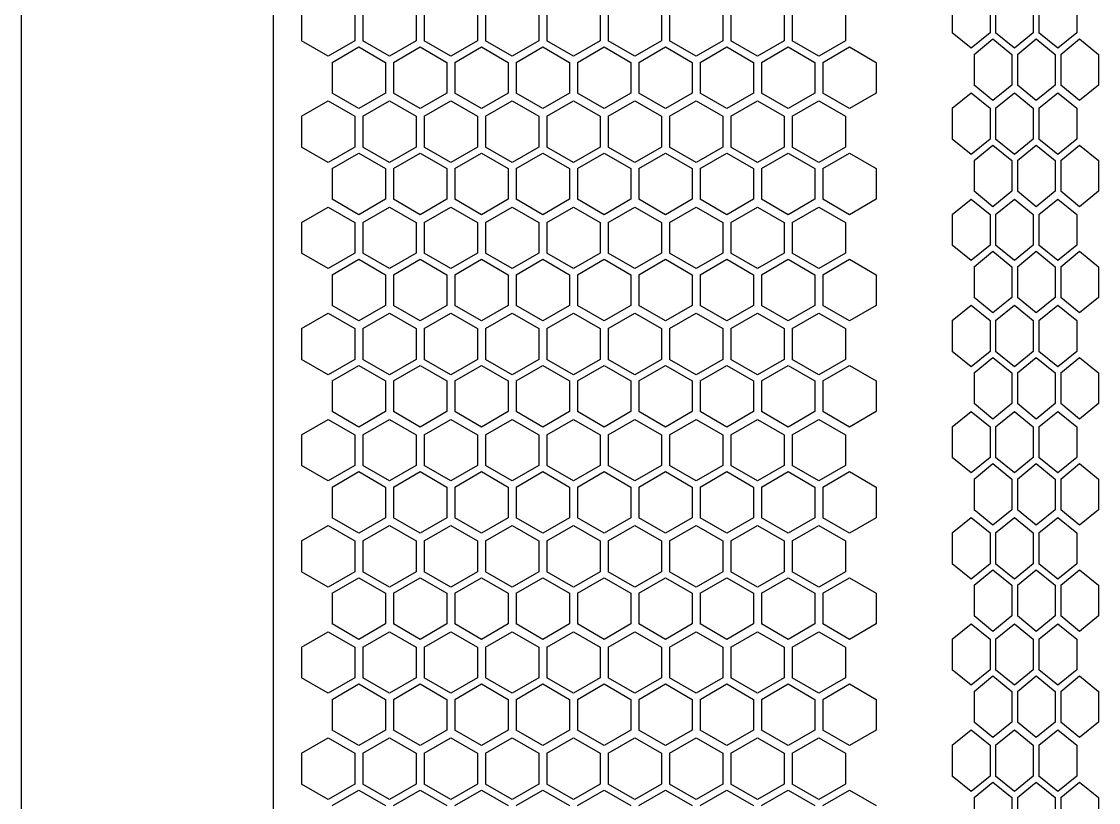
# Model space of a CAD drawing. Header units: millimetres. Extents: x 55614 to 110757, y -66981 to -47484.
# Drawn here: x 63122.6 to 63284.2, y -54863.2 to -54746.1 of the extents above; entities that cross this region are included whole.
import ezdxf

# ---------------------------------------------------------------- set-up
doc = ezdxf.new("R2010")
doc.units = ezdxf.units.MM
doc.layers.add('4215-0412-2_0', color=7, linetype='Continuous')
doc.layers.add('THICK', color=7, linetype='Continuous', lineweight=0)

# ---------------------------------------------------------------- blocks, each defined once
blk = doc.blocks.new('2-1725')
at = {"layer": '4215-0412-2_0', "color": 7, "linetype": 'Continuous'}
for p, q in [((-17926.32, -72057.27), (-17926.32, -71628.67)), ((-17964.12, -72054.27), (-17964.12, -71631.67)), ((-17824.47, -71822.9), (-17824.47, -71827.52)), ((-17818.81, -71822.9), (-17818.81, -71827.52)), ((-17817.97, -71822.9), (-17817.97, -71827.52)), ((-17812.31, -71822.9), (-17812.31, -71827.52)), ((-17811.46, -71822.9), (-17811.46, -71827.52)), ((-17805.8, -71822.9), (-17805.8, -71827.52)), ((-17922.11, -71824.1), (-17922.11, -71828.72)), ((-17914.11, -71824.1), (-17914.11, -71828.72)), ((-17912.91, -71824.1), (-17912.91, -71828.72)), ((-17904.91, -71824.1), (-17904.91, -71828.72)), ((-17903.71, -71824.1), (-17903.71, -71828.72)), ((-17895.71, -71824.1), (-17895.71, -71828.72)), ((-17894.51, -71824.1), (-17894.51, -71828.72)), ((-17886.51, -71824.1), (-17886.51, -71828.72)), ((-17885.31, -71824.1), (-17885.31, -71828.72)), ((-17877.31, -71824.1), (-17877.31, -71828.72)), ((-17876.11, -71824.1), (-17876.11, -71828.72)), ((-17868.11, -71824.1), (-17868.11, -71828.72)), ((-17866.91, -71824.1), (-17866.91, -71828.72)), ((-17858.91, -71824.1), (-17858.91, -71828.72)), ((-17857.71, -71824.1), (-17857.71, -71828.72)), ((-17849.71, -71824.1), (-17849.71, -71828.72)), ((-17848.51, -71824.1), (-17848.51, -71828.72)), ((-17840.51, -71824.1), (-17840.51, -71828.72)), ((-17821.64, -71829.83), (-17824.47, -71827.52)), ((-17818.81, -71827.52), (-17821.64, -71829.83)), ((-17821.21, -71830.74), (-17818.38, -71828.43)), ((-17818.38, -71828.43), (-17815.55, -71830.74)), ((-17815.14, -71829.83), (-17817.97, -71827.52)), ((-17812.31, -71827.52), (-17815.14, -71829.83)), ((-17814.7, -71830.74), (-17811.87, -71828.43)), ((-17811.87, -71828.43), (-17809.04, -71830.74)), ((-17808.63, -71829.83), (-17811.46, -71827.52)), ((-17805.8, -71827.52), (-17808.63, -71829.83)), ((-17808.19, -71830.74), (-17805.37, -71828.43)), ((-17805.37, -71828.43), (-17802.54, -71830.74)), ((-17918.11, -71831.03), (-17922.11, -71828.72)), ((-17914.11, -71828.72), (-17918.11, -71831.03)), ((-17917.49, -71831.94), (-17913.49, -71829.63)), ((-17913.49, -71829.63), (-17909.49, -71831.94)), ((-17908.91, -71831.03), (-17912.91, -71828.72)), ((-17904.91, -71828.72), (-17908.91, -71831.03)), ((-17908.29, -71831.94), (-17904.29, -71829.63)), ((-17904.29, -71829.63), (-17900.29, -71831.94)), ((-17899.71, -71831.03), (-17903.71, -71828.72)), ((-17895.71, -71828.72), (-17899.71, -71831.03)), ((-17899.09, -71831.94), (-17895.09, -71829.63)), ((-17895.09, -71829.63), (-17891.09, -71831.94)), ((-17890.51, -71831.03), (-17894.51, -71828.72)), ((-17886.51, -71828.72), (-17890.51, -71831.03)), ((-17889.89, -71831.94), (-17885.89, -71829.63)), ((-17885.89, -71829.63), (-17881.89, -71831.94)), ((-17881.31, -71831.03), (-17885.31, -71828.72)), ((-17877.31, -71828.72), (-17881.31, -71831.03)), ((-17880.69, -71831.94), (-17876.69, -71829.63)), ((-17876.69, -71829.63), (-17872.69, -71831.94)), ((-17872.11, -71831.03), (-17876.11, -71828.72)), ((-17868.11, -71828.72), (-17872.11, -71831.03)), ((-17871.49, -71831.94), (-17867.49, -71829.63)), ((-17867.49, -71829.63), (-17863.49, -71831.94)), ((-17862.91, -71831.03), (-17866.91, -71828.72)), ((-17858.91, -71828.72), (-17862.91, -71831.03)), ((-17862.29, -71831.94), (-17858.29, -71829.63)), ((-17858.29, -71829.63), (-17854.29, -71831.94)), ((-17853.71, -71831.03), (-17857.71, -71828.72)), ((-17849.71, -71828.72), (-17853.71, -71831.03)), ((-17853.09, -71831.94), (-17849.09, -71829.63)), ((-17849.09, -71829.63), (-17845.09, -71831.94)), ((-17844.51, -71831.03), (-17848.51, -71828.72)), ((-17840.51, -71828.72), (-17844.51, -71831.03)), ((-17843.89, -71831.94), (-17839.89, -71829.63)), ((-17839.89, -71829.63), (-17835.89, -71831.94)), ((-17821.21, -71830.74), (-17821.21, -71835.36)), ((-17815.55, -71830.74), (-17815.55, -71835.36)), ((-17814.7, -71830.74), (-17814.7, -71835.36)), ((-17809.04, -71830.74), (-17809.04, -71835.36)), ((-17808.19, -71830.74), (-17808.19, -71835.36)), ((-17802.54, -71830.74), (-17802.54, -71835.36)), ((-17917.49, -71831.94), (-17917.49, -71836.56)), ((-17909.49, -71831.94), (-17909.49, -71836.56)), ((-17908.29, -71831.94), (-17908.29, -71836.56)), ((-17900.29, -71831.94), (-17900.29, -71836.56)), ((-17899.09, -71831.94), (-17899.09, -71836.56)), ((-17891.09, -71831.94), (-17891.09, -71836.56)), ((-17889.89, -71831.94), (-17889.89, -71836.56)), ((-17881.89, -71831.94), (-17881.89, -71836.56)), ((-17880.69, -71831.94), (-17880.69, -71836.56)), ((-17872.69, -71831.94), (-17872.69, -71836.56)), ((-17871.49, -71831.94), (-17871.49, -71836.56)), ((-17863.49, -71831.94), (-17863.49, -71836.56)), ((-17862.29, -71831.94), (-17862.29, -71836.56)), ((-17854.29, -71831.94), (-17854.29, -71836.56)), ((-17853.09, -71831.94), (-17853.09, -71836.56)), ((-17845.09, -71831.94), (-17845.09, -71836.56)), ((-17843.89, -71831.94), (-17843.89, -71836.56)), ((-17835.89, -71831.94), (-17835.89, -71836.56)), ((-17913.49, -71838.87), (-17917.49, -71836.56)), ((-17909.49, -71836.56), (-17913.49, -71838.87)), ((-17904.29, -71838.87), (-17908.29, -71836.56)), ((-17900.29, -71836.56), (-17904.29, -71838.87)), ((-17895.09, -71838.87), (-17899.09, -71836.56)), ((-17891.09, -71836.56), (-17895.09, -71838.87)), ((-17885.89, -71838.87), (-17889.89, -71836.56)), ((-17881.89, -71836.56), (-17885.89, -71838.87)), ((-17876.69, -71838.87), (-17880.69, -71836.56)), ((-17872.69, -71836.56), (-17876.69, -71838.87)), ((-17867.49, -71838.87), (-17871.49, -71836.56)), ((-17863.49, -71836.56), (-17867.49, -71838.87)), ((-17858.29, -71838.87), (-17862.29, -71836.56)), ((-17854.29, -71836.56), (-17858.29, -71838.87)), ((-17849.09, -71838.87), (-17853.09, -71836.56)), ((-17845.09, -71836.56), (-17849.09, -71838.87)), ((-17839.89, -71838.87), (-17843.89, -71836.56)), ((-17835.89, -71836.56), (-17839.89, -71838.87)), ((-17824.47, -71838.83), (-17821.64, -71836.52)), ((-17821.64, -71836.52), (-17818.81, -71838.83)), ((-17818.38, -71837.67), (-17821.21, -71835.36)), ((-17815.55, -71835.36), (-17818.38, -71837.67)), ((-17817.97, -71838.83), (-17815.14, -71836.52)), ((-17815.14, -71836.52), (-17812.31, -71838.83)), ((-17811.87, -71837.67), (-17814.7, -71835.36)), ((-17809.04, -71835.36), (-17811.87, -71837.67)), ((-17811.46, -71838.83), (-17808.63, -71836.52)), ((-17808.63, -71836.52), (-17805.8, -71838.83)), ((-17805.37, -71837.67), (-17808.19, -71835.36)), ((-17802.54, -71835.36), (-17805.37, -71837.67)), ((-17922.11, -71840.03), (-17918.11, -71837.72)), ((-17918.11, -71837.72), (-17914.11, -71840.03)), ((-17912.91, -71840.03), (-17908.91, -71837.72)), ((-17908.91, -71837.72), (-17904.91, -71840.03)), ((-17903.71, -71840.03), (-17899.71, -71837.72)), ((-17899.71, -71837.72), (-17895.71, -71840.03)), ((-17894.51, -71840.03), (-17890.51, -71837.72)), ((-17890.51, -71837.72), (-17886.51, -71840.03)), ((-17885.31, -71840.03), (-17881.31, -71837.72)), ((-17881.31, -71837.72), (-17877.31, -71840.03)), ((-17876.11, -71840.03), (-17872.11, -71837.72)), ((-17872.11, -71837.72), (-17868.11, -71840.03)), ((-17866.91, -71840.03), (-17862.91, -71837.72)), ((-17862.91, -71837.72), (-17858.91, -71840.03)), ((-17857.71, -71840.03), (-17853.71, -71837.72)), ((-17853.71, -71837.72), (-17849.71, -71840.03)), ((-17848.51, -71840.03), (-17844.51, -71837.72)), ((-17844.51, -71837.72), (-17840.51, -71840.03)), ((-17824.47, -71838.83), (-17824.47, -71843.45)), ((-17818.81, -71838.83), (-17818.81, -71843.45)), ((-17817.97, -71838.83), (-17817.97, -71843.45)), ((-17812.31, -71838.83), (-17812.31, -71843.45)), ((-17811.46, -71838.83), (-17811.46, -71843.45)), ((-17805.8, -71838.83), (-17805.8, -71843.45)), ((-17922.11, -71840.03), (-17922.11, -71844.65)), ((-17914.11, -71840.03), (-17914.11, -71844.65)), ((-17912.91, -71840.03), (-17912.91, -71844.65)), ((-17904.91, -71840.03), (-17904.91, -71844.65)), ((-17903.71, -71840.03), (-17903.71, -71844.65)), ((-17895.71, -71840.03), (-17895.71, -71844.65)), ((-17894.51, -71840.03), (-17894.51, -71844.65)), ((-17886.51, -71840.03), (-17886.51, -71844.65)), ((-17885.31, -71840.03), (-17885.31, -71844.65)), ((-17877.31, -71840.03), (-17877.31, -71844.65)), ((-17876.11, -71840.03), (-17876.11, -71844.65)), ((-17868.11, -71840.03), (-17868.11, -71844.65)), ((-17866.91, -71840.03), (-17866.91, -71844.65)), ((-17858.91, -71840.03), (-17858.91, -71844.65)), ((-17857.71, -71840.03), (-17857.71, -71844.65)), ((-17849.71, -71840.03), (-17849.71, -71844.65)), ((-17848.51, -71840.03), (-17848.51, -71844.65)), ((-17840.51, -71840.03), (-17840.51, -71844.65)), ((-17918.11, -71846.96), (-17922.11, -71844.65)), ((-17914.11, -71844.65), (-17918.11, -71846.96)), ((-17908.91, -71846.96), (-17912.91, -71844.65)), ((-17904.91, -71844.65), (-17908.91, -71846.96)), ((-17899.71, -71846.96), (-17903.71, -71844.65)), ((-17895.71, -71844.65), (-17899.71, -71846.96)), ((-17890.51, -71846.96), (-17894.51, -71844.65)), ((-17886.51, -71844.65), (-17890.51, -71846.96)), ((-17881.31, -71846.96), (-17885.31, -71844.65)), ((-17877.31, -71844.65), (-17881.31, -71846.96)), ((-17872.11, -71846.96), (-17876.11, -71844.65)), ((-17868.11, -71844.65), (-17872.11, -71846.96)), ((-17862.91, -71846.96), (-17866.91, -71844.65)), ((-17858.91, -71844.65), (-17862.91, -71846.96)), ((-17853.71, -71846.96), (-17857.71, -71844.65)), ((-17849.71, -71844.65), (-17853.71, -71846.96)), ((-17844.51, -71846.96), (-17848.51, -71844.65)), ((-17840.51, -71844.65), (-17844.51, -71846.96)), ((-17821.64, -71845.76), (-17824.47, -71843.45)), ((-17818.81, -71843.45), (-17821.64, -71845.76)), ((-17821.21, -71846.67), (-17818.38, -71844.36)), ((-17818.38, -71844.36), (-17815.55, -71846.67)), ((-17815.14, -71845.76), (-17817.97, -71843.45)), ((-17812.31, -71843.45), (-17815.14, -71845.76)), ((-17814.7, -71846.67), (-17811.87, -71844.36)), ((-17811.87, -71844.36), (-17809.04, -71846.67)), ((-17808.63, -71845.76), (-17811.46, -71843.45)), ((-17805.8, -71843.45), (-17808.63, -71845.76)), ((-17808.19, -71846.67), (-17805.37, -71844.36)), ((-17805.37, -71844.36), (-17802.54, -71846.67)), ((-17917.49, -71847.87), (-17913.49, -71845.56)), ((-17913.49, -71845.56), (-17909.49, -71847.87)), ((-17908.29, -71847.87), (-17904.29, -71845.56)), ((-17904.29, -71845.56), (-17900.29, -71847.87)), ((-17899.09, -71847.87), (-17895.09, -71845.56)), ((-17895.09, -71845.56), (-17891.09, -71847.87)), ((-17889.89, -71847.87), (-17885.89, -71845.56)), ((-17885.89, -71845.56), (-17881.89, -71847.87)), ((-17880.69, -71847.87), (-17876.69, -71845.56)), ((-17876.69, -71845.56), (-17872.69, -71847.87)), ((-17871.49, -71847.87), (-17867.49, -71845.56)), ((-17867.49, -71845.56), (-17863.49, -71847.87)), ((-17862.29, -71847.87), (-17858.29, -71845.56)), ((-17858.29, -71845.56), (-17854.29, -71847.87)), ((-17853.09, -71847.87), (-17849.09, -71845.56)), ((-17849.09, -71845.56), (-17845.09, -71847.87)), ((-17843.89, -71847.87), (-17839.89, -71845.56)), ((-17839.89, -71845.56), (-17835.89, -71847.87)), ((-17917.49, -71847.87), (-17917.49, -71852.49)), ((-17909.49, -71847.87), (-17909.49, -71852.49)), ((-17908.29, -71847.87), (-17908.29, -71852.49)), ((-17900.29, -71847.87), (-17900.29, -71852.49)), ((-17899.09, -71847.87), (-17899.09, -71852.49)), ((-17891.09, -71847.87), (-17891.09, -71852.49)), ((-17889.89, -71847.87), (-17889.89, -71852.49)), ((-17881.89, -71847.87), (-17881.89, -71852.49)), ((-17880.69, -71847.87), (-17880.69, -71852.49)), ((-17872.69, -71847.87), (-17872.69, -71852.49)), ((-17871.49, -71847.87), (-17871.49, -71852.49)), ((-17863.49, -71847.87), (-17863.49, -71852.49)), ((-17862.29, -71847.87), (-17862.29, -71852.49)), ((-17854.29, -71847.87), (-17854.29, -71852.49)), ((-17853.09, -71847.87), (-17853.09, -71852.49)), ((-17845.09, -71847.87), (-17845.09, -71852.49)), ((-17843.89, -71847.87), (-17843.89, -71852.49)), ((-17835.89, -71847.87), (-17835.89, -71852.49)), ((-17821.21, -71846.67), (-17821.21, -71851.29)), ((-17815.55, -71846.67), (-17815.55, -71851.29)), ((-17814.7, -71846.67), (-17814.7, -71851.29)), ((-17809.04, -71846.67), (-17809.04, -71851.29)), ((-17808.19, -71846.67), (-17808.19, -71851.29)), ((-17802.54, -71846.67), (-17802.54, -71851.29)), ((-17913.49, -71854.8), (-17917.49, -71852.49)), ((-17909.49, -71852.49), (-17913.49, -71854.8)), ((-17904.29, -71854.8), (-17908.29, -71852.49)), ((-17900.29, -71852.49), (-17904.29, -71854.8)), ((-17895.09, -71854.8), (-17899.09, -71852.49)), ((-17891.09, -71852.49), (-17895.09, -71854.8)), ((-17885.89, -71854.8), (-17889.89, -71852.49)), ((-17881.89, -71852.49), (-17885.89, -71854.8)), ((-17876.69, -71854.8), (-17880.69, -71852.49)), ((-17872.69, -71852.49), (-17876.69, -71854.8)), ((-17867.49, -71854.8), (-17871.49, -71852.49)), ((-17863.49, -71852.49), (-17867.49, -71854.8)), ((-17858.29, -71854.8), (-17862.29, -71852.49)), ((-17854.29, -71852.49), (-17858.29, -71854.8)), ((-17849.09, -71854.8), (-17853.09, -71852.49)), ((-17845.09, -71852.49), (-17849.09, -71854.8)), ((-17839.89, -71854.8), (-17843.89, -71852.49)), ((-17835.89, -71852.49), (-17839.89, -71854.8)), ((-17824.47, -71854.76), (-17821.64, -71852.45)), ((-17821.64, -71852.45), (-17818.81, -71854.76)), ((-17818.38, -71853.6), (-17821.21, -71851.29)), ((-17815.55, -71851.29), (-17818.38, -71853.6)), ((-17817.97, -71854.76), (-17815.14, -71852.45)), ((-17815.14, -71852.45), (-17812.31, -71854.76)), ((-17811.87, -71853.6), (-17814.7, -71851.29)), ((-17809.04, -71851.29), (-17811.87, -71853.6)), ((-17811.46, -71854.76), (-17808.63, -71852.45)), ((-17808.63, -71852.45), (-17805.8, -71854.76)), ((-17805.37, -71853.6), (-17808.19, -71851.29)), ((-17802.54, -71851.29), (-17805.37, -71853.6)), ((-17922.11, -71855.96), (-17918.11, -71853.65)), ((-17918.11, -71853.65), (-17914.11, -71855.96)), ((-17912.91, -71855.96), (-17908.91, -71853.65)), ((-17908.91, -71853.65), (-17904.91, -71855.96)), ((-17903.71, -71855.96), (-17899.71, -71853.65)), ((-17899.71, -71853.65), (-17895.71, -71855.96)), ((-17894.51, -71855.96), (-17890.51, -71853.65)), ((-17890.51, -71853.65), (-17886.51, -71855.96)), ((-17885.31, -71855.96), (-17881.31, -71853.65)), ((-17881.31, -71853.65), (-17877.31, -71855.96)), ((-17876.11, -71855.96), (-17872.11, -71853.65)), ((-17872.11, -71853.65), (-17868.11, -71855.96)), ((-17866.91, -71855.96), (-17862.91, -71853.65)), ((-17862.91, -71853.65), (-17858.91, -71855.96)), ((-17857.71, -71855.96), (-17853.71, -71853.65)), ((-17853.71, -71853.65), (-17849.71, -71855.96)), ((-17848.51, -71855.96), (-17844.51, -71853.65)), ((-17844.51, -71853.65), (-17840.51, -71855.96)), ((-17922.11, -71855.96), (-17922.11, -71860.58)), ((-17914.11, -71855.96), (-17914.11, -71860.58)), ((-17912.91, -71855.96), (-17912.91, -71860.58)), ((-17904.91, -71855.96), (-17904.91, -71860.58)), ((-17903.71, -71855.96), (-17903.71, -71860.58)), ((-17895.71, -71855.96), (-17895.71, -71860.58)), ((-17894.51, -71855.96), (-17894.51, -71860.58)), ((-17886.51, -71855.96), (-17886.51, -71860.58)), ((-17885.31, -71855.96), (-17885.31, -71860.58)), ((-17877.31, -71855.96), (-17877.31, -71860.58)), ((-17876.11, -71855.96), (-17876.11, -71860.58)), ((-17868.11, -71855.96), (-17868.11, -71860.58)), ((-17866.91, -71855.96), (-17866.91, -71860.58)), ((-17858.91, -71855.96), (-17858.91, -71860.58)), ((-17857.71, -71855.96), (-17857.71, -71860.58)), ((-17849.71, -71855.96), (-17849.71, -71860.58)), ((-17848.51, -71855.96), (-17848.51, -71860.58)), ((-17840.51, -71855.96), (-17840.51, -71860.58)), ((-17824.47, -71854.76), (-17824.47, -71859.38)), ((-17818.81, -71854.76), (-17818.81, -71859.38)), ((-17817.97, -71854.76), (-17817.97, -71859.38)), ((-17812.31, -71854.76), (-17812.31, -71859.38)), ((-17811.46, -71854.76), (-17811.46, -71859.38)), ((-17805.8, -71854.76), (-17805.8, -71859.38)), ((-17918.11, -71862.89), (-17922.11, -71860.58)), ((-17914.11, -71860.58), (-17918.11, -71862.89)), ((-17908.91, -71862.89), (-17912.91, -71860.58)), ((-17904.91, -71860.58), (-17908.91, -71862.89)), ((-17899.71, -71862.89), (-17903.71, -71860.58)), ((-17895.71, -71860.58), (-17899.71, -71862.89)), ((-17890.51, -71862.89), (-17894.51, -71860.58)), ((-17886.51, -71860.58), (-17890.51, -71862.89)), ((-17881.31, -71862.89), (-17885.31, -71860.58)), ((-17877.31, -71860.58), (-17881.31, -71862.89)), ((-17872.11, -71862.89), (-17876.11, -71860.58)), ((-17868.11, -71860.58), (-17872.11, -71862.89)), ((-17862.91, -71862.89), (-17866.91, -71860.58)), ((-17858.91, -71860.58), (-17862.91, -71862.89)), ((-17853.71, -71862.89), (-17857.71, -71860.58)), ((-17849.71, -71860.58), (-17853.71, -71862.89)), ((-17844.51, -71862.89), (-17848.51, -71860.58)), ((-17840.51, -71860.58), (-17844.51, -71862.89)), ((-17821.64, -71861.69), (-17824.47, -71859.38)), ((-17818.81, -71859.38), (-17821.64, -71861.69)), ((-17821.21, -71862.6), (-17818.38, -71860.29)), ((-17818.38, -71860.29), (-17815.55, -71862.6)), ((-17815.14, -71861.69), (-17817.97, -71859.38)), ((-17812.31, -71859.38), (-17815.14, -71861.69)), ((-17814.7, -71862.6), (-17811.87, -71860.29)), ((-17811.87, -71860.29), (-17809.04, -71862.6)), ((-17808.63, -71861.69), (-17811.46, -71859.38)), ((-17805.8, -71859.38), (-17808.63, -71861.69)), ((-17808.19, -71862.6), (-17805.37, -71860.29)), ((-17805.37, -71860.29), (-17802.54, -71862.6)), ((-17917.49, -71863.8), (-17913.49, -71861.49)), ((-17913.49, -71861.49), (-17909.49, -71863.8)), ((-17908.29, -71863.8), (-17904.29, -71861.49)), ((-17904.29, -71861.49), (-17900.29, -71863.8)), ((-17899.09, -71863.8), (-17895.09, -71861.49)), ((-17895.09, -71861.49), (-17891.09, -71863.8)), ((-17889.89, -71863.8), (-17885.89, -71861.49)), ((-17885.89, -71861.49), (-17881.89, -71863.8)), ((-17880.69, -71863.8), (-17876.69, -71861.49)), ((-17876.69, -71861.49), (-17872.69, -71863.8)), ((-17871.49, -71863.8), (-17867.49, -71861.49)), ((-17867.49, -71861.49), (-17863.49, -71863.8)), ((-17862.29, -71863.8), (-17858.29, -71861.49)), ((-17858.29, -71861.49), (-17854.29, -71863.8)), ((-17853.09, -71863.8), (-17849.09, -71861.49)), ((-17849.09, -71861.49), (-17845.09, -71863.8)), ((-17843.89, -71863.8), (-17839.89, -71861.49)), ((-17839.89, -71861.49), (-17835.89, -71863.8)), ((-17917.49, -71863.8), (-17917.49, -71868.42)), ((-17909.49, -71863.8), (-17909.49, -71868.42)), ((-17908.29, -71863.8), (-17908.29, -71868.42)), ((-17900.29, -71863.8), (-17900.29, -71868.42)), ((-17899.09, -71863.8), (-17899.09, -71868.42)), ((-17891.09, -71863.8), (-17891.09, -71868.42)), ((-17889.89, -71863.8), (-17889.89, -71868.42)), ((-17881.89, -71863.8), (-17881.89, -71868.42)), ((-17880.69, -71863.8), (-17880.69, -71868.42)), ((-17872.69, -71863.8), (-17872.69, -71868.42)), ((-17871.49, -71863.8), (-17871.49, -71868.42)), ((-17863.49, -71863.8), (-17863.49, -71868.42)), ((-17862.29, -71863.8), (-17862.29, -71868.42)), ((-17854.29, -71863.8), (-17854.29, -71868.42)), ((-17853.09, -71863.8), (-17853.09, -71868.42)), ((-17845.09, -71863.8), (-17845.09, -71868.42)), ((-17843.89, -71863.8), (-17843.89, -71868.42)), ((-17835.89, -71863.8), (-17835.89, -71868.42)), ((-17821.21, -71862.6), (-17821.21, -71867.22)), ((-17815.55, -71862.6), (-17815.55, -71867.22)), ((-17814.7, -71862.6), (-17814.7, -71867.22)), ((-17809.04, -71862.6), (-17809.04, -71867.22)), ((-17808.19, -71862.6), (-17808.19, -71867.22)), ((-17802.54, -71862.6), (-17802.54, -71867.22)), ((-17818.38, -71869.53), (-17821.21, -71867.22)), ((-17815.55, -71867.22), (-17818.38, -71869.53)), ((-17811.87, -71869.53), (-17814.7, -71867.22)), ((-17809.04, -71867.22), (-17811.87, -71869.53)), ((-17805.37, -71869.53), (-17808.19, -71867.22)), ((-17802.54, -71867.22), (-17805.37, -71869.53)), ((-17913.49, -71870.73), (-17917.49, -71868.42)), ((-17909.49, -71868.42), (-17913.49, -71870.73)), ((-17904.29, -71870.73), (-17908.29, -71868.42)), ((-17900.29, -71868.42), (-17904.29, -71870.73)), ((-17895.09, -71870.73), (-17899.09, -71868.42)), ((-17891.09, -71868.42), (-17895.09, -71870.73)), ((-17885.89, -71870.73), (-17889.89, -71868.42)), ((-17881.89, -71868.42), (-17885.89, -71870.73)), ((-17876.69, -71870.73), (-17880.69, -71868.42)), ((-17872.69, -71868.42), (-17876.69, -71870.73)), ((-17867.49, -71870.73), (-17871.49, -71868.42)), ((-17863.49, -71868.42), (-17867.49, -71870.73)), ((-17858.29, -71870.73), (-17862.29, -71868.42)), ((-17854.29, -71868.42), (-17858.29, -71870.73)), ((-17849.09, -71870.73), (-17853.09, -71868.42)), ((-17845.09, -71868.42), (-17849.09, -71870.73)), ((-17839.89, -71870.73), (-17843.89, -71868.42)), ((-17835.89, -71868.42), (-17839.89, -71870.73)), ((-17824.47, -71870.69), (-17821.64, -71868.38)), ((-17821.64, -71868.38), (-17818.81, -71870.69)), ((-17817.97, -71870.69), (-17815.14, -71868.38)), ((-17815.14, -71868.38), (-17812.31, -71870.69)), ((-17811.46, -71870.69), (-17808.63, -71868.38)), ((-17808.63, -71868.38), (-17805.8, -71870.69)), ((-17922.11, -71871.89), (-17918.11, -71869.58)), ((-17918.11, -71869.58), (-17914.11, -71871.89)), ((-17912.91, -71871.89), (-17908.91, -71869.58)), ((-17908.91, -71869.58), (-17904.91, -71871.89)), ((-17903.71, -71871.89), (-17899.71, -71869.58)), ((-17899.71, -71869.58), (-17895.71, -71871.89)), ((-17894.51, -71871.89), (-17890.51, -71869.58)), ((-17890.51, -71869.58), (-17886.51, -71871.89)), ((-17885.31, -71871.89), (-17881.31, -71869.58)), ((-17881.31, -71869.58), (-17877.31, -71871.89)), ((-17876.11, -71871.89), (-17872.11, -71869.58)), ((-17872.11, -71869.58), (-17868.11, -71871.89)), ((-17866.91, -71871.89), (-17862.91, -71869.58)), ((-17862.91, -71869.58), (-17858.91, -71871.89)), ((-17857.71, -71871.89), (-17853.71, -71869.58)), ((-17853.71, -71869.58), (-17849.71, -71871.89)), ((-17848.51, -71871.89), (-17844.51, -71869.58)), ((-17844.51, -71869.58), (-17840.51, -71871.89)), ((-17922.11, -71871.89), (-17922.11, -71876.51)), ((-17914.11, -71871.89), (-17914.11, -71876.51)), ((-17912.91, -71871.89), (-17912.91, -71876.51)), ((-17904.91, -71871.89), (-17904.91, -71876.51)), ((-17903.71, -71871.89), (-17903.71, -71876.51)), ((-17895.71, -71871.89), (-17895.71, -71876.51)), ((-17894.51, -71871.89), (-17894.51, -71876.51)), ((-17886.51, -71871.89), (-17886.51, -71876.51)), ((-17885.31, -71871.89), (-17885.31, -71876.51)), ((-17877.31, -71871.89), (-17877.31, -71876.51)), ((-17876.11, -71871.89), (-17876.11, -71876.51)), ((-17868.11, -71871.89), (-17868.11, -71876.51)), ((-17866.91, -71871.89), (-17866.91, -71876.51)), ((-17858.91, -71871.89), (-17858.91, -71876.51)), ((-17857.71, -71871.89), (-17857.71, -71876.51)), ((-17849.71, -71871.89), (-17849.71, -71876.51)), ((-17848.51, -71871.89), (-17848.51, -71876.51)), ((-17840.51, -71871.89), (-17840.51, -71876.51)), ((-17824.47, -71870.69), (-17824.47, -71875.31)), ((-17818.81, -71870.69), (-17818.81, -71875.31)), ((-17817.97, -71870.69), (-17817.97, -71875.31)), ((-17812.31, -71870.69), (-17812.31, -71875.31)), ((-17811.46, -71870.69), (-17811.46, -71875.31)), ((-17805.8, -71870.69), (-17805.8, -71875.31)), ((-17821.64, -71877.62), (-17824.47, -71875.31)), ((-17818.81, -71875.31), (-17821.64, -71877.62)), ((-17815.14, -71877.62), (-17817.97, -71875.31)), ((-17812.31, -71875.31), (-17815.14, -71877.62)), ((-17808.63, -71877.62), (-17811.46, -71875.31)), ((-17805.8, -71875.31), (-17808.63, -71877.62)), ((-17918.11, -71878.82), (-17922.11, -71876.51)), ((-17914.11, -71876.51), (-17918.11, -71878.82)), ((-17908.91, -71878.82), (-17912.91, -71876.51)), ((-17904.91, -71876.51), (-17908.91, -71878.82)), ((-17899.71, -71878.82), (-17903.71, -71876.51)), ((-17895.71, -71876.51), (-17899.71, -71878.82)), ((-17890.51, -71878.82), (-17894.51, -71876.51)), ((-17886.51, -71876.51), (-17890.51, -71878.82)), ((-17881.31, -71878.82), (-17885.31, -71876.51)), ((-17877.31, -71876.51), (-17881.31, -71878.82)), ((-17872.11, -71878.82), (-17876.11, -71876.51)), ((-17868.11, -71876.51), (-17872.11, -71878.82)), ((-17862.91, -71878.82), (-17866.91, -71876.51)), ((-17858.91, -71876.51), (-17862.91, -71878.82)), ((-17853.71, -71878.82), (-17857.71, -71876.51)), ((-17849.71, -71876.51), (-17853.71, -71878.82)), ((-17844.51, -71878.82), (-17848.51, -71876.51)), ((-17840.51, -71876.51), (-17844.51, -71878.82)), ((-17821.21, -71878.53), (-17818.38, -71876.22)), ((-17818.38, -71876.22), (-17815.55, -71878.53)), ((-17814.7, -71878.53), (-17811.87, -71876.22)), ((-17811.87, -71876.22), (-17809.04, -71878.53)), ((-17808.19, -71878.53), (-17805.37, -71876.22)), ((-17805.37, -71876.22), (-17802.54, -71878.53)), ((-17917.49, -71879.73), (-17913.49, -71877.42)), ((-17913.49, -71877.42), (-17909.49, -71879.73)), ((-17908.29, -71879.73), (-17904.29, -71877.42)), ((-17904.29, -71877.42), (-17900.29, -71879.73)), ((-17899.09, -71879.73), (-17895.09, -71877.42)), ((-17895.09, -71877.42), (-17891.09, -71879.73)), ((-17889.89, -71879.73), (-17885.89, -71877.42)), ((-17885.89, -71877.42), (-17881.89, -71879.73)), ((-17880.69, -71879.73), (-17876.69, -71877.42)), ((-17876.69, -71877.42), (-17872.69, -71879.73)), ((-17871.49, -71879.73), (-17867.49, -71877.42)), ((-17867.49, -71877.42), (-17863.49, -71879.73)), ((-17862.29, -71879.73), (-17858.29, -71877.42)), ((-17858.29, -71877.42), (-17854.29, -71879.73)), ((-17853.09, -71879.73), (-17849.09, -71877.42)), ((-17849.09, -71877.42), (-17845.09, -71879.73)), ((-17843.89, -71879.73), (-17839.89, -71877.42)), ((-17839.89, -71877.42), (-17835.89, -71879.73)), ((-17821.21, -71878.53), (-17821.21, -71883.15)), ((-17815.55, -71878.53), (-17815.55, -71883.15)), ((-17814.7, -71878.53), (-17814.7, -71883.15)), ((-17809.04, -71878.53), (-17809.04, -71883.15)), ((-17808.19, -71878.53), (-17808.19, -71883.15)), ((-17802.54, -71878.53), (-17802.54, -71883.15)), ((-17917.49, -71879.73), (-17917.49, -71884.35)), ((-17909.49, -71879.73), (-17909.49, -71884.35)), ((-17908.29, -71879.73), (-17908.29, -71884.35)), ((-17900.29, -71879.73), (-17900.29, -71884.35)), ((-17899.09, -71879.73), (-17899.09, -71884.35)), ((-17891.09, -71879.73), (-17891.09, -71884.35)), ((-17889.89, -71879.73), (-17889.89, -71884.35)), ((-17881.89, -71879.73), (-17881.89, -71884.35)), ((-17880.69, -71879.73), (-17880.69, -71884.35)), ((-17872.69, -71879.73), (-17872.69, -71884.35)), ((-17871.49, -71879.73), (-17871.49, -71884.35)), ((-17863.49, -71879.73), (-17863.49, -71884.35)), ((-17862.29, -71879.73), (-17862.29, -71884.35)), ((-17854.29, -71879.73), (-17854.29, -71884.35)), ((-17853.09, -71879.73), (-17853.09, -71884.35)), ((-17845.09, -71879.73), (-17845.09, -71884.35)), ((-17843.89, -71879.73), (-17843.89, -71884.35)), ((-17835.89, -71879.73), (-17835.89, -71884.35)), ((-17818.38, -71885.46), (-17821.21, -71883.15)), ((-17815.55, -71883.15), (-17818.38, -71885.46)), ((-17811.87, -71885.46), (-17814.7, -71883.15)), ((-17809.04, -71883.15), (-17811.87, -71885.46)), ((-17805.37, -71885.46), (-17808.19, -71883.15)), ((-17802.54, -71883.15), (-17805.37, -71885.46)), ((-17913.49, -71886.66), (-17917.49, -71884.35)), ((-17909.49, -71884.35), (-17913.49, -71886.66)), ((-17904.29, -71886.66), (-17908.29, -71884.35)), ((-17900.29, -71884.35), (-17904.29, -71886.66)), ((-17895.09, -71886.66), (-17899.09, -71884.35)), ((-17891.09, -71884.35), (-17895.09, -71886.66)), ((-17885.89, -71886.66), (-17889.89, -71884.35)), ((-17881.89, -71884.35), (-17885.89, -71886.66)), ((-17876.69, -71886.66), (-17880.69, -71884.35)), ((-17872.69, -71884.35), (-17876.69, -71886.66)), ((-17867.49, -71886.66), (-17871.49, -71884.35)), ((-17863.49, -71884.35), (-17867.49, -71886.66)), ((-17858.29, -71886.66), (-17862.29, -71884.35)), ((-17854.29, -71884.35), (-17858.29, -71886.66)), ((-17849.09, -71886.66), (-17853.09, -71884.35)), ((-17845.09, -71884.35), (-17849.09, -71886.66)), ((-17839.89, -71886.66), (-17843.89, -71884.35)), ((-17835.89, -71884.35), (-17839.89, -71886.66)), ((-17824.47, -71886.62), (-17821.64, -71884.31)), ((-17821.64, -71884.31), (-17818.81, -71886.62)), ((-17817.97, -71886.62), (-17815.14, -71884.31)), ((-17815.14, -71884.31), (-17812.31, -71886.62)), ((-17811.46, -71886.62), (-17808.63, -71884.31)), ((-17808.63, -71884.31), (-17805.8, -71886.62)), ((-17922.11, -71887.82), (-17918.11, -71885.51)), ((-17918.11, -71885.51), (-17914.11, -71887.82)), ((-17912.91, -71887.82), (-17908.91, -71885.51)), ((-17908.91, -71885.51), (-17904.91, -71887.82)), ((-17903.71, -71887.82), (-17899.71, -71885.51)), ((-17899.71, -71885.51), (-17895.71, -71887.82)), ((-17894.51, -71887.82), (-17890.51, -71885.51)), ((-17890.51, -71885.51), (-17886.51, -71887.82)), ((-17885.31, -71887.82), (-17881.31, -71885.51)), ((-17881.31, -71885.51), (-17877.31, -71887.82)), ((-17876.11, -71887.82), (-17872.11, -71885.51)), ((-17872.11, -71885.51), (-17868.11, -71887.82)), ((-17866.91, -71887.82), (-17862.91, -71885.51)), ((-17862.91, -71885.51), (-17858.91, -71887.82)), ((-17857.71, -71887.82), (-17853.71, -71885.51)), ((-17853.71, -71885.51), (-17849.71, -71887.82)), ((-17848.51, -71887.82), (-17844.51, -71885.51)), ((-17844.51, -71885.51), (-17840.51, -71887.82)), ((-17824.47, -71886.62), (-17824.47, -71891.24)), ((-17818.81, -71886.62), (-17818.81, -71891.24)), ((-17817.97, -71886.62), (-17817.97, -71891.24)), ((-17812.31, -71886.62), (-17812.31, -71891.24)), ((-17811.46, -71886.62), (-17811.46, -71891.24)), ((-17805.8, -71886.62), (-17805.8, -71891.24)), ((-17922.11, -71887.82), (-17922.11, -71892.44)), ((-17914.11, -71887.82), (-17914.11, -71892.44)), ((-17912.91, -71887.82), (-17912.91, -71892.44)), ((-17904.91, -71887.82), (-17904.91, -71892.44)), ((-17903.71, -71887.82), (-17903.71, -71892.44)), ((-17895.71, -71887.82), (-17895.71, -71892.44)), ((-17894.51, -71887.82), (-17894.51, -71892.44)), ((-17886.51, -71887.82), (-17886.51, -71892.44)), ((-17885.31, -71887.82), (-17885.31, -71892.44)), ((-17877.31, -71887.82), (-17877.31, -71892.44)), ((-17876.11, -71887.82), (-17876.11, -71892.44)), ((-17868.11, -71887.82), (-17868.11, -71892.44)), ((-17866.91, -71887.82), (-17866.91, -71892.44)), ((-17858.91, -71887.82), (-17858.91, -71892.44)), ((-17857.71, -71887.82), (-17857.71, -71892.44)), ((-17849.71, -71887.82), (-17849.71, -71892.44)), ((-17848.51, -71887.82), (-17848.51, -71892.44)), ((-17840.51, -71887.82), (-17840.51, -71892.44)), ((-17821.64, -71893.55), (-17824.47, -71891.24)), ((-17818.81, -71891.24), (-17821.64, -71893.55)), ((-17815.14, -71893.55), (-17817.97, -71891.24)), ((-17812.31, -71891.24), (-17815.14, -71893.55)), ((-17808.63, -71893.55), (-17811.46, -71891.24)), ((-17805.8, -71891.24), (-17808.63, -71893.55)), ((-17918.11, -71894.75), (-17922.11, -71892.44)), ((-17914.11, -71892.44), (-17918.11, -71894.75)), ((-17908.91, -71894.75), (-17912.91, -71892.44)), ((-17904.91, -71892.44), (-17908.91, -71894.75)), ((-17899.71, -71894.75), (-17903.71, -71892.44)), ((-17895.71, -71892.44), (-17899.71, -71894.75)), ((-17890.51, -71894.75), (-17894.51, -71892.44)), ((-17886.51, -71892.44), (-17890.51, -71894.75)), ((-17881.31, -71894.75), (-17885.31, -71892.44)), ((-17877.31, -71892.44), (-17881.31, -71894.75)), ((-17872.11, -71894.75), (-17876.11, -71892.44)), ((-17868.11, -71892.44), (-17872.11, -71894.75)), ((-17862.91, -71894.75), (-17866.91, -71892.44)), ((-17858.91, -71892.44), (-17862.91, -71894.75)), ((-17853.71, -71894.75), (-17857.71, -71892.44)), ((-17849.71, -71892.44), (-17853.71, -71894.75)), ((-17844.51, -71894.75), (-17848.51, -71892.44)), ((-17840.51, -71892.44), (-17844.51, -71894.75)), ((-17821.21, -71894.46), (-17818.38, -71892.15)), ((-17818.38, -71892.15), (-17815.55, -71894.46)), ((-17814.7, -71894.46), (-17811.87, -71892.15)), ((-17811.87, -71892.15), (-17809.04, -71894.46)), ((-17808.19, -71894.46), (-17805.37, -71892.15)), ((-17805.37, -71892.15), (-17802.54, -71894.46)), ((-17917.49, -71895.66), (-17913.49, -71893.35)), ((-17913.49, -71893.35), (-17909.49, -71895.66)), ((-17908.29, -71895.66), (-17904.29, -71893.35)), ((-17904.29, -71893.35), (-17900.29, -71895.66)), ((-17899.09, -71895.66), (-17895.09, -71893.35)), ((-17895.09, -71893.35), (-17891.09, -71895.66)), ((-17889.89, -71895.66), (-17885.89, -71893.35)), ((-17885.89, -71893.35), (-17881.89, -71895.66)), ((-17880.69, -71895.66), (-17876.69, -71893.35)), ((-17876.69, -71893.35), (-17872.69, -71895.66)), ((-17871.49, -71895.66), (-17867.49, -71893.35)), ((-17867.49, -71893.35), (-17863.49, -71895.66)), ((-17862.29, -71895.66), (-17858.29, -71893.35)), ((-17858.29, -71893.35), (-17854.29, -71895.66)), ((-17853.09, -71895.66), (-17849.09, -71893.35)), ((-17849.09, -71893.35), (-17845.09, -71895.66)), ((-17843.89, -71895.66), (-17839.89, -71893.35)), ((-17839.89, -71893.35), (-17835.89, -71895.66)), ((-17821.21, -71894.46), (-17821.21, -71899.08)), ((-17815.55, -71894.46), (-17815.55, -71899.08)), ((-17814.7, -71894.46), (-17814.7, -71899.08)), ((-17809.04, -71894.46), (-17809.04, -71899.08)), ((-17808.19, -71894.46), (-17808.19, -71899.08)), ((-17802.54, -71894.46), (-17802.54, -71899.08)), ((-17917.49, -71895.66), (-17917.49, -71900.28)), ((-17909.49, -71895.66), (-17909.49, -71900.28)), ((-17908.29, -71895.66), (-17908.29, -71900.28)), ((-17900.29, -71895.66), (-17900.29, -71900.28)), ((-17899.09, -71895.66), (-17899.09, -71900.28)), ((-17891.09, -71895.66), (-17891.09, -71900.28)), ((-17889.89, -71895.66), (-17889.89, -71900.28)), ((-17881.89, -71895.66), (-17881.89, -71900.28)), ((-17880.69, -71895.66), (-17880.69, -71900.28)), ((-17872.69, -71895.66), (-17872.69, -71900.28)), ((-17871.49, -71895.66), (-17871.49, -71900.28)), ((-17863.49, -71895.66), (-17863.49, -71900.28)), ((-17862.29, -71895.66), (-17862.29, -71900.28)), ((-17854.29, -71895.66), (-17854.29, -71900.28)), ((-17853.09, -71895.66), (-17853.09, -71900.28)), ((-17845.09, -71895.66), (-17845.09, -71900.28)), ((-17843.89, -71895.66), (-17843.89, -71900.28)), ((-17835.89, -71895.66), (-17835.89, -71900.28)), ((-17818.38, -71901.39), (-17821.21, -71899.08)), ((-17815.55, -71899.08), (-17818.38, -71901.39)), ((-17811.87, -71901.39), (-17814.7, -71899.08)), ((-17809.04, -71899.08), (-17811.87, -71901.39)), ((-17805.37, -71901.39), (-17808.19, -71899.08)), ((-17802.54, -71899.08), (-17805.37, -71901.39)), ((-17913.49, -71902.59), (-17917.49, -71900.28)), ((-17909.49, -71900.28), (-17913.49, -71902.59)), ((-17904.29, -71902.59), (-17908.29, -71900.28)), ((-17900.29, -71900.28), (-17904.29, -71902.59)), ((-17895.09, -71902.59), (-17899.09, -71900.28)), ((-17891.09, -71900.28), (-17895.09, -71902.59)), ((-17885.89, -71902.59), (-17889.89, -71900.28)), ((-17881.89, -71900.28), (-17885.89, -71902.59)), ((-17876.69, -71902.59), (-17880.69, -71900.28)), ((-17872.69, -71900.28), (-17876.69, -71902.59)), ((-17867.49, -71902.59), (-17871.49, -71900.28)), ((-17863.49, -71900.28), (-17867.49, -71902.59)), ((-17858.29, -71902.59), (-17862.29, -71900.28)), ((-17854.29, -71900.28), (-17858.29, -71902.59)), ((-17849.09, -71902.59), (-17853.09, -71900.28)), ((-17845.09, -71900.28), (-17849.09, -71902.59)), ((-17839.89, -71902.59), (-17843.89, -71900.28)), ((-17835.89, -71900.28), (-17839.89, -71902.59)), ((-17824.47, -71902.55), (-17821.64, -71900.24)), ((-17821.64, -71900.24), (-17818.81, -71902.55)), ((-17817.97, -71902.55), (-17815.14, -71900.24)), ((-17815.14, -71900.24), (-17812.31, -71902.55)), ((-17811.46, -71902.55), (-17808.63, -71900.24)), ((-17808.63, -71900.24), (-17805.8, -71902.55)), ((-17922.11, -71903.75), (-17918.11, -71901.44)), ((-17918.11, -71901.44), (-17914.11, -71903.75)), ((-17912.91, -71903.75), (-17908.91, -71901.44)), ((-17908.91, -71901.44), (-17904.91, -71903.75)), ((-17903.71, -71903.75), (-17899.71, -71901.44)), ((-17899.71, -71901.44), (-17895.71, -71903.75)), ((-17894.51, -71903.75), (-17890.51, -71901.44)), ((-17890.51, -71901.44), (-17886.51, -71903.75)), ((-17885.31, -71903.75), (-17881.31, -71901.44)), ((-17881.31, -71901.44), (-17877.31, -71903.75)), ((-17876.11, -71903.75), (-17872.11, -71901.44)), ((-17872.11, -71901.44), (-17868.11, -71903.75)), ((-17866.91, -71903.75), (-17862.91, -71901.44)), ((-17862.91, -71901.44), (-17858.91, -71903.75)), ((-17857.71, -71903.75), (-17853.71, -71901.44)), ((-17853.71, -71901.44), (-17849.71, -71903.75)), ((-17848.51, -71903.75), (-17844.51, -71901.44)), ((-17844.51, -71901.44), (-17840.51, -71903.75)), ((-17824.47, -71902.55), (-17824.47, -71907.17)), ((-17818.81, -71902.55), (-17818.81, -71907.17)), ((-17817.97, -71902.55), (-17817.97, -71907.17)), ((-17812.31, -71902.55), (-17812.31, -71907.17)), ((-17811.46, -71902.55), (-17811.46, -71907.17)), ((-17805.8, -71902.55), (-17805.8, -71907.17)), ((-17922.11, -71903.75), (-17922.11, -71908.37)), ((-17914.11, -71903.75), (-17914.11, -71908.37)), ((-17912.91, -71903.75), (-17912.91, -71908.37)), ((-17904.91, -71903.75), (-17904.91, -71908.37)), ((-17903.71, -71903.75), (-17903.71, -71908.37)), ((-17895.71, -71903.75), (-17895.71, -71908.37)), ((-17894.51, -71903.75), (-17894.51, -71908.37)), ((-17886.51, -71903.75), (-17886.51, -71908.37)), ((-17885.31, -71903.75), (-17885.31, -71908.37)), ((-17877.31, -71903.75), (-17877.31, -71908.37)), ((-17876.11, -71903.75), (-17876.11, -71908.37)), ((-17868.11, -71903.75), (-17868.11, -71908.37)), ((-17866.91, -71903.75), (-17866.91, -71908.37)), ((-17858.91, -71903.75), (-17858.91, -71908.37)), ((-17857.71, -71903.75), (-17857.71, -71908.37)), ((-17849.71, -71903.75), (-17849.71, -71908.37)), ((-17848.51, -71903.75), (-17848.51, -71908.37)), ((-17840.51, -71903.75), (-17840.51, -71908.37)), ((-17821.64, -71909.48), (-17824.47, -71907.17)), ((-17818.81, -71907.17), (-17821.64, -71909.48)), ((-17815.14, -71909.48), (-17817.97, -71907.17)), ((-17812.31, -71907.17), (-17815.14, -71909.48)), ((-17808.63, -71909.48), (-17811.46, -71907.17)), ((-17805.8, -71907.17), (-17808.63, -71909.48)), ((-17918.11, -71910.68), (-17922.11, -71908.37)), ((-17914.11, -71908.37), (-17918.11, -71910.68)), ((-17917.49, -71911.59), (-17913.49, -71909.28)), ((-17913.49, -71909.28), (-17909.49, -71911.59)), ((-17908.91, -71910.68), (-17912.91, -71908.37)), ((-17904.91, -71908.37), (-17908.91, -71910.68)), ((-17908.29, -71911.59), (-17904.29, -71909.28)), ((-17904.29, -71909.28), (-17900.29, -71911.59)), ((-17899.71, -71910.68), (-17903.71, -71908.37)), ((-17895.71, -71908.37), (-17899.71, -71910.68)), ((-17899.09, -71911.59), (-17895.09, -71909.28)), ((-17895.09, -71909.28), (-17891.09, -71911.59)), ((-17890.51, -71910.68), (-17894.51, -71908.37)), ((-17886.51, -71908.37), (-17890.51, -71910.68)), ((-17889.89, -71911.59), (-17885.89, -71909.28)), ((-17885.89, -71909.28), (-17881.89, -71911.59)), ((-17881.31, -71910.68), (-17885.31, -71908.37)), ((-17877.31, -71908.37), (-17881.31, -71910.68)), ((-17880.69, -71911.59), (-17876.69, -71909.28)), ((-17876.69, -71909.28), (-17872.69, -71911.59)), ((-17872.11, -71910.68), (-17876.11, -71908.37)), ((-17868.11, -71908.37), (-17872.11, -71910.68)), ((-17871.49, -71911.59), (-17867.49, -71909.28)), ((-17867.49, -71909.28), (-17863.49, -71911.59)), ((-17862.91, -71910.68), (-17866.91, -71908.37)), ((-17858.91, -71908.37), (-17862.91, -71910.68)), ((-17862.29, -71911.59), (-17858.29, -71909.28)), ((-17858.29, -71909.28), (-17854.29, -71911.59)), ((-17853.71, -71910.68), (-17857.71, -71908.37)), ((-17849.71, -71908.37), (-17853.71, -71910.68)), ((-17853.09, -71911.59), (-17849.09, -71909.28)), ((-17849.09, -71909.28), (-17845.09, -71911.59)), ((-17844.51, -71910.68), (-17848.51, -71908.37)), ((-17840.51, -71908.37), (-17844.51, -71910.68)), ((-17843.89, -71911.59), (-17839.89, -71909.28)), ((-17839.89, -71909.28), (-17835.89, -71911.59)), ((-17821.21, -71910.39), (-17818.38, -71908.08)), ((-17818.38, -71908.08), (-17815.55, -71910.39)), ((-17814.7, -71910.39), (-17811.87, -71908.08)), ((-17811.87, -71908.08), (-17809.04, -71910.39)), ((-17808.19, -71910.39), (-17805.37, -71908.08)), ((-17805.37, -71908.08), (-17802.54, -71910.39)), ((-17821.21, -71910.39), (-17821.21, -71915.01)), ((-17815.55, -71910.39), (-17815.55, -71915.01)), ((-17814.7, -71910.39), (-17814.7, -71915.01)), ((-17809.04, -71910.39), (-17809.04, -71915.01)), ((-17808.19, -71910.39), (-17808.19, -71915.01)), ((-17802.54, -71910.39), (-17802.54, -71915.01)), ((-17917.49, -71911.59), (-17917.49, -71916.21)), ((-17909.49, -71911.59), (-17909.49, -71916.21)), ((-17908.29, -71911.59), (-17908.29, -71916.21)), ((-17900.29, -71911.59), (-17900.29, -71916.21)), ((-17899.09, -71911.59), (-17899.09, -71916.21)), ((-17891.09, -71911.59), (-17891.09, -71916.21)), ((-17889.89, -71911.59), (-17889.89, -71916.21)), ((-17881.89, -71911.59), (-17881.89, -71916.21)), ((-17880.69, -71911.59), (-17880.69, -71916.21)), ((-17872.69, -71911.59), (-17872.69, -71916.21)), ((-17871.49, -71911.59), (-17871.49, -71916.21)), ((-17863.49, -71911.59), (-17863.49, -71916.21)), ((-17862.29, -71911.59), (-17862.29, -71916.21)), ((-17854.29, -71911.59), (-17854.29, -71916.21)), ((-17853.09, -71911.59), (-17853.09, -71916.21)), ((-17845.09, -71911.59), (-17845.09, -71916.21)), ((-17843.89, -71911.59), (-17843.89, -71916.21)), ((-17835.89, -71911.59), (-17835.89, -71916.21)), ((-17818.38, -71917.32), (-17821.21, -71915.01)), ((-17815.55, -71915.01), (-17818.38, -71917.32)), ((-17811.87, -71917.32), (-17814.7, -71915.01)), ((-17809.04, -71915.01), (-17811.87, -71917.32)), ((-17805.37, -71917.32), (-17808.19, -71915.01)), ((-17802.54, -71915.01), (-17805.37, -71917.32)), ((-17922.11, -71919.68), (-17918.11, -71917.37)), ((-17918.11, -71917.37), (-17914.11, -71919.68)), ((-17913.49, -71918.52), (-17917.49, -71916.21)), ((-17909.49, -71916.21), (-17913.49, -71918.52)), ((-17912.91, -71919.68), (-17908.91, -71917.37)), ((-17908.91, -71917.37), (-17904.91, -71919.68)), ((-17904.29, -71918.52), (-17908.29, -71916.21)), ((-17900.29, -71916.21), (-17904.29, -71918.52)), ((-17903.71, -71919.68), (-17899.71, -71917.37)), ((-17899.71, -71917.37), (-17895.71, -71919.68)), ((-17895.09, -71918.52), (-17899.09, -71916.21)), ((-17891.09, -71916.21), (-17895.09, -71918.52)), ((-17894.51, -71919.68), (-17890.51, -71917.37)), ((-17890.51, -71917.37), (-17886.51, -71919.68)), ((-17885.89, -71918.52), (-17889.89, -71916.21)), ((-17881.89, -71916.21), (-17885.89, -71918.52)), ((-17885.31, -71919.68), (-17881.31, -71917.37)), ((-17881.31, -71917.37), (-17877.31, -71919.68)), ((-17876.69, -71918.52), (-17880.69, -71916.21)), ((-17872.69, -71916.21), (-17876.69, -71918.52)), ((-17876.11, -71919.68), (-17872.11, -71917.37)), ((-17872.11, -71917.37), (-17868.11, -71919.68)), ((-17867.49, -71918.52), (-17871.49, -71916.21)), ((-17863.49, -71916.21), (-17867.49, -71918.52)), ((-17866.91, -71919.68), (-17862.91, -71917.37)), ((-17862.91, -71917.37), (-17858.91, -71919.68)), ((-17858.29, -71918.52), (-17862.29, -71916.21)), ((-17854.29, -71916.21), (-17858.29, -71918.52)), ((-17857.71, -71919.68), (-17853.71, -71917.37)), ((-17853.71, -71917.37), (-17849.71, -71919.68)), ((-17849.09, -71918.52), (-17853.09, -71916.21)), ((-17845.09, -71916.21), (-17849.09, -71918.52)), ((-17848.51, -71919.68), (-17844.51, -71917.37)), ((-17844.51, -71917.37), (-17840.51, -71919.68)), ((-17839.89, -71918.52), (-17843.89, -71916.21)), ((-17835.89, -71916.21), (-17839.89, -71918.52)), ((-17824.47, -71918.48), (-17821.64, -71916.17)), ((-17821.64, -71916.17), (-17818.81, -71918.48)), ((-17817.97, -71918.48), (-17815.14, -71916.17)), ((-17815.14, -71916.17), (-17812.31, -71918.48)), ((-17811.46, -71918.48), (-17808.63, -71916.17)), ((-17808.63, -71916.17), (-17805.8, -71918.48)), ((-17824.47, -71918.48), (-17824.47, -71923.1)), ((-17818.81, -71918.48), (-17818.81, -71923.1)), ((-17817.97, -71918.48), (-17817.97, -71923.1)), ((-17812.31, -71918.48), (-17812.31, -71923.1)), ((-17811.46, -71918.48), (-17811.46, -71923.1)), ((-17805.8, -71918.48), (-17805.8, -71923.1)), ((-17922.11, -71919.68), (-17922.11, -71924.3)), ((-17914.11, -71919.68), (-17914.11, -71924.3)), ((-17912.91, -71919.68), (-17912.91, -71924.3)), ((-17904.91, -71919.68), (-17904.91, -71924.3)), ((-17903.71, -71919.68), (-17903.71, -71924.3)), ((-17895.71, -71919.68), (-17895.71, -71924.3)), ((-17894.51, -71919.68), (-17894.51, -71924.3)), ((-17886.51, -71919.68), (-17886.51, -71924.3)), ((-17885.31, -71919.68), (-17885.31, -71924.3)), ((-17877.31, -71919.68), (-17877.31, -71924.3)), ((-17876.11, -71919.68), (-17876.11, -71924.3)), ((-17868.11, -71919.68), (-17868.11, -71924.3)), ((-17866.91, -71919.68), (-17866.91, -71924.3)), ((-17858.91, -71919.68), (-17858.91, -71924.3)), ((-17857.71, -71919.68), (-17857.71, -71924.3)), ((-17849.71, -71919.68), (-17849.71, -71924.3)), ((-17848.51, -71919.68), (-17848.51, -71924.3)), ((-17840.51, -71919.68), (-17840.51, -71924.3)), ((-17821.64, -71925.41), (-17824.47, -71923.1)), ((-17818.81, -71923.1), (-17821.64, -71925.41)), ((-17815.14, -71925.41), (-17817.97, -71923.1)), ((-17812.31, -71923.1), (-17815.14, -71925.41)), ((-17808.63, -71925.41), (-17811.46, -71923.1)), ((-17805.8, -71923.1), (-17808.63, -71925.41)), ((-17918.11, -71926.61), (-17922.11, -71924.3)), ((-17914.11, -71924.3), (-17918.11, -71926.61)), ((-17917.49, -71927.52), (-17913.49, -71925.21)), ((-17913.49, -71925.21), (-17909.49, -71927.52)), ((-17908.91, -71926.61), (-17912.91, -71924.3)), ((-17904.91, -71924.3), (-17908.91, -71926.61)), ((-17908.29, -71927.52), (-17904.29, -71925.21)), ((-17904.29, -71925.21), (-17900.29, -71927.52)), ((-17899.71, -71926.61), (-17903.71, -71924.3)), ((-17895.71, -71924.3), (-17899.71, -71926.61)), ((-17899.09, -71927.52), (-17895.09, -71925.21)), ((-17895.09, -71925.21), (-17891.09, -71927.52)), ((-17890.51, -71926.61), (-17894.51, -71924.3)), ((-17886.51, -71924.3), (-17890.51, -71926.61)), ((-17889.89, -71927.52), (-17885.89, -71925.21)), ((-17885.89, -71925.21), (-17881.89, -71927.52)), ((-17881.31, -71926.61), (-17885.31, -71924.3)), ((-17877.31, -71924.3), (-17881.31, -71926.61)), ((-17880.69, -71927.52), (-17876.69, -71925.21)), ((-17876.69, -71925.21), (-17872.69, -71927.52)), ((-17872.11, -71926.61), (-17876.11, -71924.3)), ((-17868.11, -71924.3), (-17872.11, -71926.61)), ((-17871.49, -71927.52), (-17867.49, -71925.21)), ((-17867.49, -71925.21), (-17863.49, -71927.52)), ((-17862.91, -71926.61), (-17866.91, -71924.3)), ((-17858.91, -71924.3), (-17862.91, -71926.61)), ((-17862.29, -71927.52), (-17858.29, -71925.21)), ((-17858.29, -71925.21), (-17854.29, -71927.52)), ((-17853.71, -71926.61), (-17857.71, -71924.3)), ((-17849.71, -71924.3), (-17853.71, -71926.61)), ((-17853.09, -71927.52), (-17849.09, -71925.21)), ((-17849.09, -71925.21), (-17845.09, -71927.52)), ((-17844.51, -71926.61), (-17848.51, -71924.3)), ((-17840.51, -71924.3), (-17844.51, -71926.61)), ((-17843.89, -71927.52), (-17839.89, -71925.21)), ((-17839.89, -71925.21), (-17835.89, -71927.52)), ((-17821.21, -71926.32), (-17818.38, -71924.01)), ((-17818.38, -71924.01), (-17815.55, -71926.32)), ((-17814.7, -71926.32), (-17811.87, -71924.01)), ((-17811.87, -71924.01), (-17809.04, -71926.32)), ((-17808.19, -71926.32), (-17805.37, -71924.01)), ((-17805.37, -71924.01), (-17802.54, -71926.32)), ((-17821.21, -71926.32), (-17821.21, -71930.94)), ((-17815.55, -71926.32), (-17815.55, -71930.94)), ((-17814.7, -71926.32), (-17814.7, -71930.94)), ((-17809.04, -71926.32), (-17809.04, -71930.94)), ((-17808.19, -71926.32), (-17808.19, -71930.94)), ((-17802.54, -71926.32), (-17802.54, -71930.94)), ((-17917.49, -71927.52), (-17917.49, -71932.14)), ((-17909.49, -71927.52), (-17909.49, -71932.14)), ((-17908.29, -71927.52), (-17908.29, -71932.14)), ((-17900.29, -71927.52), (-17900.29, -71932.14)), ((-17899.09, -71927.52), (-17899.09, -71932.14)), ((-17891.09, -71927.52), (-17891.09, -71932.14)), ((-17889.89, -71927.52), (-17889.89, -71932.14)), ((-17881.89, -71927.52), (-17881.89, -71932.14)), ((-17880.69, -71927.52), (-17880.69, -71932.14)), ((-17872.69, -71927.52), (-17872.69, -71932.14)), ((-17871.49, -71927.52), (-17871.49, -71932.14)), ((-17863.49, -71927.52), (-17863.49, -71932.14)), ((-17862.29, -71927.52), (-17862.29, -71932.14)), ((-17854.29, -71927.52), (-17854.29, -71932.14)), ((-17853.09, -71927.52), (-17853.09, -71932.14)), ((-17845.09, -71927.52), (-17845.09, -71932.14)), ((-17843.89, -71927.52), (-17843.89, -71932.14)), ((-17835.89, -71927.52), (-17835.89, -71932.14)), ((-17818.38, -71933.25), (-17821.21, -71930.94)), ((-17815.55, -71930.94), (-17818.38, -71933.25)), ((-17811.87, -71933.25), (-17814.7, -71930.94)), ((-17809.04, -71930.94), (-17811.87, -71933.25)), ((-17805.37, -71933.25), (-17808.19, -71930.94)), ((-17802.54, -71930.94), (-17805.37, -71933.25)), ((-17922.11, -71935.61), (-17918.11, -71933.3)), ((-17918.11, -71933.3), (-17914.11, -71935.61)), ((-17913.49, -71934.45), (-17917.49, -71932.14)), ((-17909.49, -71932.14), (-17913.49, -71934.45)), ((-17912.91, -71935.61), (-17908.91, -71933.3)), ((-17908.91, -71933.3), (-17904.91, -71935.61)), ((-17904.29, -71934.45), (-17908.29, -71932.14)), ((-17900.29, -71932.14), (-17904.29, -71934.45)), ((-17903.71, -71935.61), (-17899.71, -71933.3)), ((-17899.71, -71933.3), (-17895.71, -71935.61)), ((-17895.09, -71934.45), (-17899.09, -71932.14)), ((-17891.09, -71932.14), (-17895.09, -71934.45)), ((-17894.51, -71935.61), (-17890.51, -71933.3)), ((-17890.51, -71933.3), (-17886.51, -71935.61)), ((-17885.89, -71934.45), (-17889.89, -71932.14)), ((-17881.89, -71932.14), (-17885.89, -71934.45)), ((-17885.31, -71935.61), (-17881.31, -71933.3)), ((-17881.31, -71933.3), (-17877.31, -71935.61)), ((-17876.69, -71934.45), (-17880.69, -71932.14)), ((-17872.69, -71932.14), (-17876.69, -71934.45)), ((-17876.11, -71935.61), (-17872.11, -71933.3)), ((-17872.11, -71933.3), (-17868.11, -71935.61)), ((-17867.49, -71934.45), (-17871.49, -71932.14)), ((-17863.49, -71932.14), (-17867.49, -71934.45)), ((-17866.91, -71935.61), (-17862.91, -71933.3)), ((-17862.91, -71933.3), (-17858.91, -71935.61)), ((-17858.29, -71934.45), (-17862.29, -71932.14)), ((-17854.29, -71932.14), (-17858.29, -71934.45)), ((-17857.71, -71935.61), (-17853.71, -71933.3)), ((-17853.71, -71933.3), (-17849.71, -71935.61)), ((-17849.09, -71934.45), (-17853.09, -71932.14)), ((-17845.09, -71932.14), (-17849.09, -71934.45)), ((-17848.51, -71935.61), (-17844.51, -71933.3)), ((-17844.51, -71933.3), (-17840.51, -71935.61)), ((-17839.89, -71934.45), (-17843.89, -71932.14)), ((-17835.89, -71932.14), (-17839.89, -71934.45)), ((-17824.47, -71934.41), (-17821.64, -71932.1)), ((-17821.64, -71932.1), (-17818.81, -71934.41)), ((-17817.97, -71934.41), (-17815.14, -71932.1)), ((-17815.14, -71932.1), (-17812.31, -71934.41)), ((-17811.46, -71934.41), (-17808.63, -71932.1)), ((-17808.63, -71932.1), (-17805.8, -71934.41)), ((-17824.47, -71934.41), (-17824.47, -71939.03)), ((-17818.81, -71934.41), (-17818.81, -71939.03)), ((-17817.97, -71934.41), (-17817.97, -71939.03)), ((-17812.31, -71934.41), (-17812.31, -71939.03)), ((-17811.46, -71934.41), (-17811.46, -71939.03)), ((-17805.8, -71934.41), (-17805.8, -71939.03)), ((-17922.11, -71935.61), (-17922.11, -71940.23)), ((-17914.11, -71935.61), (-17914.11, -71940.23)), ((-17912.91, -71935.61), (-17912.91, -71940.23)), ((-17904.91, -71935.61), (-17904.91, -71940.23)), ((-17903.71, -71935.61), (-17903.71, -71940.23)), ((-17895.71, -71935.61), (-17895.71, -71940.23)), ((-17894.51, -71935.61), (-17894.51, -71940.23)), ((-17886.51, -71935.61), (-17886.51, -71940.23)), ((-17885.31, -71935.61), (-17885.31, -71940.23)), ((-17877.31, -71935.61), (-17877.31, -71940.23)), ((-17876.11, -71935.61), (-17876.11, -71940.23)), ((-17868.11, -71935.61), (-17868.11, -71940.23)), ((-17866.91, -71935.61), (-17866.91, -71940.23)), ((-17858.91, -71935.61), (-17858.91, -71940.23)), ((-17857.71, -71935.61), (-17857.71, -71940.23)), ((-17849.71, -71935.61), (-17849.71, -71940.23)), ((-17848.51, -71935.61), (-17848.51, -71940.23)), ((-17840.51, -71935.61), (-17840.51, -71940.23)), ((-17821.64, -71941.34), (-17824.47, -71939.03)), ((-17818.81, -71939.03), (-17821.64, -71941.34)), ((-17821.21, -71942.25), (-17818.38, -71939.94)), ((-17818.38, -71939.94), (-17815.55, -71942.25)), ((-17815.14, -71941.34), (-17817.97, -71939.03)), ((-17812.31, -71939.03), (-17815.14, -71941.34)), ((-17814.7, -71942.25), (-17811.87, -71939.94)), ((-17811.87, -71939.94), (-17809.04, -71942.25)), ((-17808.63, -71941.34), (-17811.46, -71939.03)), ((-17805.8, -71939.03), (-17808.63, -71941.34)), ((-17808.19, -71942.25), (-17805.37, -71939.94)), ((-17805.37, -71939.94), (-17802.54, -71942.25)), ((-17918.11, -71942.54), (-17922.11, -71940.23)), ((-17914.11, -71940.23), (-17918.11, -71942.54)), ((-17917.49, -71943.45), (-17913.49, -71941.14)), ((-17913.49, -71941.14), (-17909.49, -71943.45)), ((-17908.91, -71942.54), (-17912.91, -71940.23)), ((-17904.91, -71940.23), (-17908.91, -71942.54)), ((-17908.29, -71943.45), (-17904.29, -71941.14)), ((-17904.29, -71941.14), (-17900.29, -71943.45)), ((-17899.71, -71942.54), (-17903.71, -71940.23)), ((-17895.71, -71940.23), (-17899.71, -71942.54)), ((-17899.09, -71943.45), (-17895.09, -71941.14)), ((-17895.09, -71941.14), (-17891.09, -71943.45)), ((-17890.51, -71942.54), (-17894.51, -71940.23)), ((-17886.51, -71940.23), (-17890.51, -71942.54)), ((-17889.89, -71943.45), (-17885.89, -71941.14)), ((-17885.89, -71941.14), (-17881.89, -71943.45)), ((-17881.31, -71942.54), (-17885.31, -71940.23)), ((-17877.31, -71940.23), (-17881.31, -71942.54)), ((-17880.69, -71943.45), (-17876.69, -71941.14)), ((-17876.69, -71941.14), (-17872.69, -71943.45)), ((-17872.11, -71942.54), (-17876.11, -71940.23)), ((-17868.11, -71940.23), (-17872.11, -71942.54)), ((-17871.49, -71943.45), (-17867.49, -71941.14)), ((-17867.49, -71941.14), (-17863.49, -71943.45)), ((-17862.91, -71942.54), (-17866.91, -71940.23)), ((-17858.91, -71940.23), (-17862.91, -71942.54)), ((-17862.29, -71943.45), (-17858.29, -71941.14)), ((-17858.29, -71941.14), (-17854.29, -71943.45)), ((-17853.71, -71942.54), (-17857.71, -71940.23)), ((-17849.71, -71940.23), (-17853.71, -71942.54)), ((-17853.09, -71943.45), (-17849.09, -71941.14)), ((-17849.09, -71941.14), (-17845.09, -71943.45)), ((-17844.51, -71942.54), (-17848.51, -71940.23)), ((-17840.51, -71940.23), (-17844.51, -71942.54)), ((-17843.89, -71943.45), (-17839.89, -71941.14)), ((-17839.89, -71941.14), (-17835.89, -71943.45)), ((-17821.21, -71942.25), (-17821.21, -71946.87)), ((-17815.55, -71942.25), (-17815.55, -71946.87)), ((-17814.7, -71942.25), (-17814.7, -71946.87)), ((-17809.04, -71942.25), (-17809.04, -71946.87)), ((-17808.19, -71942.25), (-17808.19, -71946.87)), ((-17802.54, -71942.25), (-17802.54, -71946.87))]:
    blk.add_line(p, q, dxfattribs=at)

msp = doc.modelspace()

# ---------------------------------------------------------------- block references
at = {"layer": 'THICK', "lineweight": -3}
msp.add_blockref('2-1725', (81086.76, 17079.761), dxfattribs=at)

doc.saveas('drawing.dxf')
